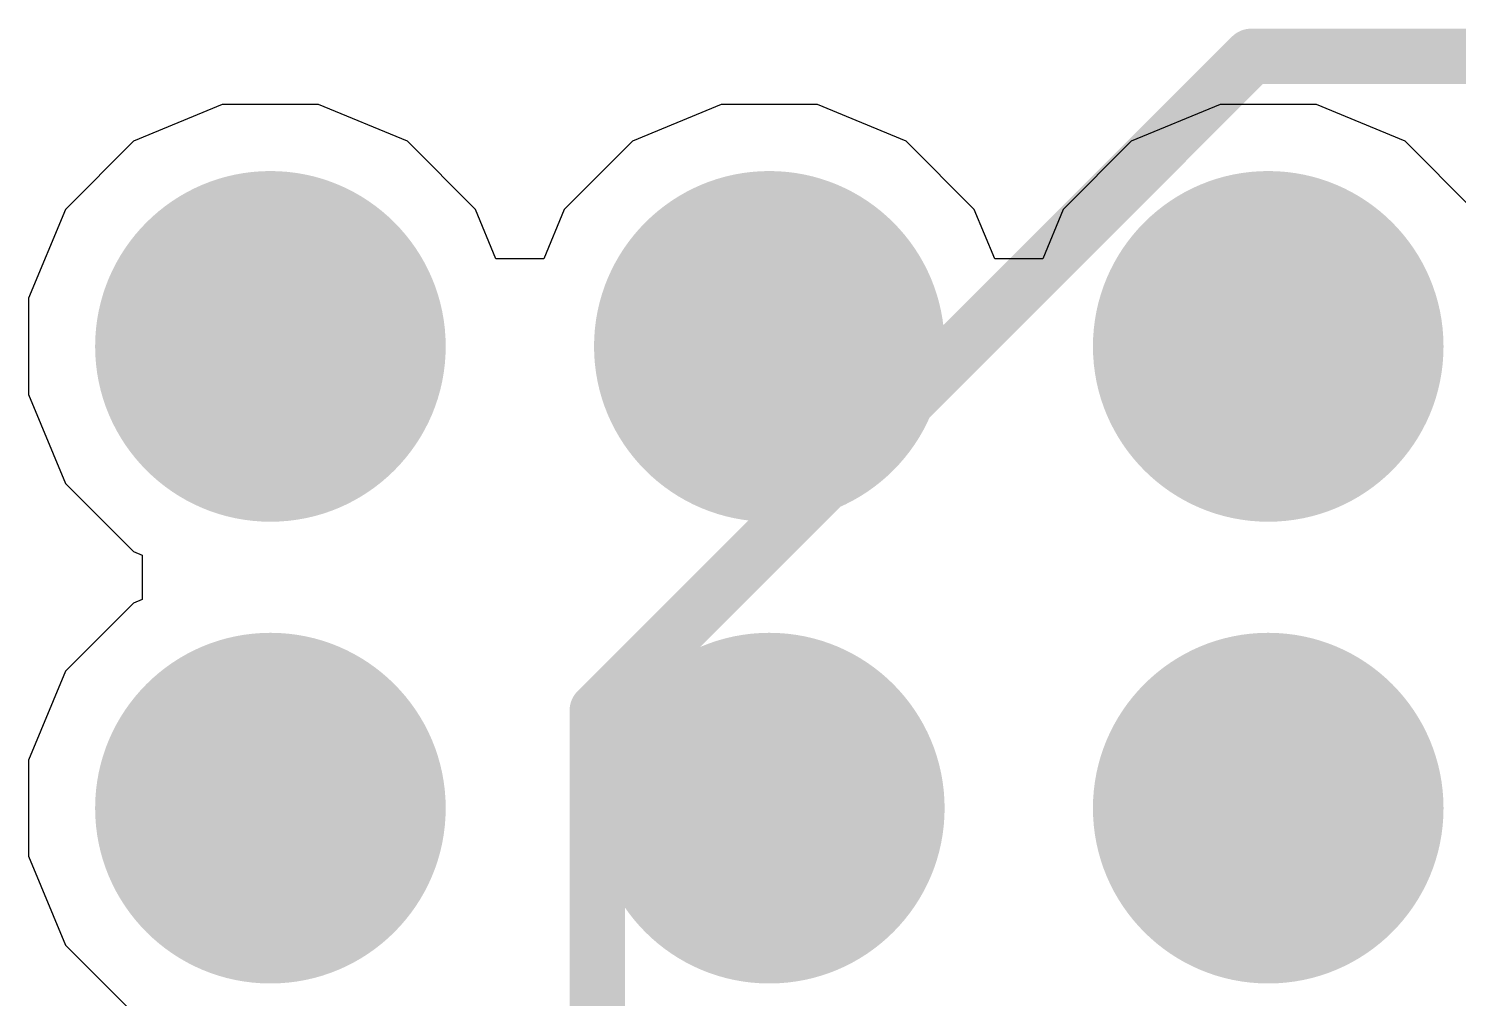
# Model space of a CAD drawing. Header units: inches. Extents: x -4 to 5258, y -4 to 5281.
# Drawn here: x 132.997 to 136.272, y 70.203 to 72.424 of the extents above; entities that cross this region are included whole.
import ezdxf

# ---------------------------------------------------------------- set-up
doc = ezdxf.new("R2010")
doc.units = ezdxf.units.IN
for name, color, linetype in [('Bottom Layer', 5, 'Continuous'), ('Bottom Solder', 6, 'Continuous'), ('Drill Drawing', 1, 'Continuous'), ('Layer 1', 16, 'Continuous'), ('Layer 2', 76, 'Continuous'), ('Top Layer', 1, 'Continuous'), ('Top Overlay', 2, 'Continuous'), ('Top Solder', 216, 'Continuous'), ('Via Holes', 16, 'Continuous')]:
    doc.layers.add(name, color=color, linetype=linetype)

# ---------------------------------------------------------------- blocks, each defined once
blk = doc.blocks.new('UCD_220_F_10__D___309')
at = {"layer": 'Top Overlay'}
for points in [[(-5.1308, 3.7084, 0.127, 0.127, 0), (-3.6322, 5.207, 0.127, 0.127, 0)], [(-3.6322, 5.207, 0.127, 0.127, 0), (5.1308, 5.207, 0.127, 0.127, 0)], [(-5.1308, 1.524, 0.127, 0.127, 0), (-5.1308, 3.7084, 0.127, 0.127, 0)]]:
    blk.add_lwpolyline(points, format="xyseb", dxfattribs=at)
for points in [[(-3.6639, 5.207, 0.0635, 0.0635, 1), (-3.6004, 5.207, 0.0635, 0.0635, 1)], [(-3.6639, 5.207, 0.0635, 0.0635, 1), (-3.6004, 5.207, 0.0635, 0.0635, 1)], [(-5.1626, 3.7084, 0.0635, 0.0635, 1), (-5.0991, 3.7084, 0.0635, 0.0635, 1)], [(-5.1626, 3.7084, 0.0635, 0.0635, 1), (-5.0991, 3.7084, 0.0635, 0.0635, 1)]]:
    blk.add_lwpolyline(points, format="xyseb", close=True, dxfattribs=at)

msp = doc.modelspace()

# ---------------------------------------------------------------- hatches: boundary and pattern name
at = {"layer": 'Bottom Layer'}
h = msp.add_hatch(color=5, dxfattribs=at)
edge = h.paths.add_edge_path()
edge.add_arc((133.5507, 71.6961), 0.3, 0, 360)
h = msp.add_hatch(color=5, dxfattribs=at)
edge = h.paths.add_edge_path()
edge.add_arc((134.6937, 71.6961), 0.3, 0, 360)
h = msp.add_hatch(color=5, dxfattribs=at)
edge = h.paths.add_edge_path()
edge.add_arc((135.8367, 71.6961), 0.3, 0, 360)
h = msp.add_hatch(color=5, dxfattribs=at)
edge = h.paths.add_edge_path()
edge.add_arc((133.5507, 70.6385), 0.3, 0, 360)
h = msp.add_hatch(color=5, dxfattribs=at)
edge = h.paths.add_edge_path()
edge.add_arc((134.6937, 70.6385), 0.3, 0, 360)
h = msp.add_hatch(color=5, dxfattribs=at)
edge = h.paths.add_edge_path()
edge.add_arc((135.8367, 70.6385), 0.3, 0, 360)
at = {"layer": 'Bottom Solder'}
h = msp.add_hatch(color=6, dxfattribs=at)
edge = h.paths.add_edge_path()
edge.add_arc((133.5507, 71.6961), 0.4016, 0, 360)
h = msp.add_hatch(color=6, dxfattribs=at)
edge = h.paths.add_edge_path()
edge.add_arc((134.6937, 71.6961), 0.4016, 0, 360)
h = msp.add_hatch(color=6, dxfattribs=at)
edge = h.paths.add_edge_path()
edge.add_arc((135.8367, 71.6961), 0.4016, 0, 360)
h = msp.add_hatch(color=6, dxfattribs=at)
edge = h.paths.add_edge_path()
edge.add_arc((133.5507, 70.6385), 0.4016, 0, 360)
h = msp.add_hatch(color=6, dxfattribs=at)
edge = h.paths.add_edge_path()
edge.add_arc((134.6937, 70.6385), 0.4016, 0, 360)
h = msp.add_hatch(color=6, dxfattribs=at)
edge = h.paths.add_edge_path()
edge.add_arc((135.8367, 70.6385), 0.4016, 0, 360)
at = {"layer": 'Layer 1'}
h = msp.add_hatch(color=16, dxfattribs=at)
edge = h.paths.add_edge_path()
edge.add_arc((133.5507, 71.6961), 0.3, 0, 360)
h = msp.add_hatch(color=16, dxfattribs=at)
edge = h.paths.add_edge_path()
edge.add_arc((134.6937, 71.6961), 0.3, 0, 360)
h = msp.add_hatch(color=16, dxfattribs=at)
edge = h.paths.add_edge_path()
edge.add_arc((135.8367, 71.6961), 0.3, 0, 360)
h = msp.add_hatch(color=16, dxfattribs=at)
edge = h.paths.add_edge_path()
edge.add_arc((133.5507, 70.6385), 0.3, 0, 360)
h = msp.add_hatch(color=16, dxfattribs=at)
edge = h.paths.add_edge_path()
edge.add_arc((134.6937, 70.6385), 0.3, 0, 360)
h = msp.add_hatch(color=16, dxfattribs=at)
edge = h.paths.add_edge_path()
edge.add_arc((135.8367, 70.6385), 0.3, 0, 360)
at = {"layer": 'Layer 2'}
h = msp.add_hatch(color=76, dxfattribs=at)
edge = h.paths.add_edge_path()
edge.add_arc((133.5507, 71.6961), 0.3, 0, 360)
h = msp.add_hatch(color=76, dxfattribs=at)
edge = h.paths.add_edge_path()
edge.add_arc((134.6937, 71.6961), 0.3, 0, 360)
h = msp.add_hatch(color=76, dxfattribs=at)
edge = h.paths.add_edge_path()
edge.add_arc((135.8367, 71.6961), 0.3, 0, 360)
h = msp.add_hatch(color=76, dxfattribs=at)
edge = h.paths.add_edge_path()
edge.add_arc((133.5507, 70.6385), 0.3, 0, 360)
h = msp.add_hatch(color=76, dxfattribs=at)
edge = h.paths.add_edge_path()
edge.add_arc((134.6937, 70.6385), 0.3, 0, 360)
h = msp.add_hatch(color=76, dxfattribs=at)
edge = h.paths.add_edge_path()
edge.add_arc((135.8367, 70.6385), 0.3, 0, 360)
at = {"layer": 'Top Layer'}
h = msp.add_hatch(color=1, dxfattribs=at)
edge = h.paths.add_edge_path()
edge.add_arc((133.5507, 71.6961), 0.3, 0, 360)
h = msp.add_hatch(color=1, dxfattribs=at)
edge = h.paths.add_edge_path()
edge.add_arc((134.6937, 71.6961), 0.3, 0, 360)
h = msp.add_hatch(color=1, dxfattribs=at)
edge = h.paths.add_edge_path()
edge.add_arc((135.8367, 71.6961), 0.3, 0, 360)
h = msp.add_hatch(color=1, dxfattribs=at)
edge = h.paths.add_edge_path()
edge.add_arc((133.5507, 70.6385), 0.3, 0, 360)
h = msp.add_hatch(color=1, dxfattribs=at)
edge = h.paths.add_edge_path()
edge.add_arc((134.6937, 70.6385), 0.3, 0, 360)
h = msp.add_hatch(color=1, dxfattribs=at)
edge = h.paths.add_edge_path()
edge.add_arc((135.8367, 70.6385), 0.3, 0, 360)
at = {"layer": 'Top Solder'}
h = msp.add_hatch(color=216, dxfattribs=at)
edge = h.paths.add_edge_path()
edge.add_arc((133.5507, 71.6961), 0.4016, 0, 360)
h = msp.add_hatch(color=216, dxfattribs=at)
edge = h.paths.add_edge_path()
edge.add_arc((134.6937, 71.6961), 0.4016, 0, 360)
h = msp.add_hatch(color=216, dxfattribs=at)
edge = h.paths.add_edge_path()
edge.add_arc((135.8367, 71.6961), 0.4016, 0, 360)
h = msp.add_hatch(color=216, dxfattribs=at)
edge = h.paths.add_edge_path()
edge.add_arc((133.5507, 70.6385), 0.4016, 0, 360)
h = msp.add_hatch(color=216, dxfattribs=at)
edge = h.paths.add_edge_path()
edge.add_arc((134.6937, 70.6385), 0.4016, 0, 360)
h = msp.add_hatch(color=216, dxfattribs=at)
edge = h.paths.add_edge_path()
edge.add_arc((135.8367, 70.6385), 0.4016, 0, 360)
at = {"layer": 'Via Holes'}
h = msp.add_hatch(color=7, dxfattribs=at)
edge = h.paths.add_edge_path()
edge.add_arc((133.5507, 71.6961), 0.15, 0, 360)
h = msp.add_hatch(color=7, dxfattribs=at)
edge = h.paths.add_edge_path()
edge.add_arc((134.6937, 71.6961), 0.15, 0, 360)
h = msp.add_hatch(color=7, dxfattribs=at)
edge = h.paths.add_edge_path()
edge.add_arc((135.8367, 71.6961), 0.15, 0, 360)
h = msp.add_hatch(color=7, dxfattribs=at)
edge = h.paths.add_edge_path()
edge.add_arc((133.5507, 70.6385), 0.15, 0, 360)
h = msp.add_hatch(color=7, dxfattribs=at)
edge = h.paths.add_edge_path()
edge.add_arc((134.6937, 70.6385), 0.15, 0, 360)
h = msp.add_hatch(color=7, dxfattribs=at)
edge = h.paths.add_edge_path()
edge.add_arc((135.8367, 70.6385), 0.15, 0, 360)

# ---------------------------------------------------------------- linework, layer by layer
at = {"layer": 'Drill Drawing'}
for points in [[(133.4237, 71.8231, 0.0508, 0.0508, 0), (133.4237, 71.9501, 0.0508, 0.0508, 0)], [(133.4237, 71.9501, 0.0508, 0.0508, 0), (133.6777, 71.9501, 0.0508, 0.0508, 0)], [(133.6777, 71.8231, 0.0508, 0.0508, 0), (133.6777, 71.9501, 0.0508, 0.0508, 0)], [(134.5667, 71.8231, 0.0508, 0.0508, 0), (134.5667, 71.9501, 0.0508, 0.0508, 0)], [(134.5667, 71.9501, 0.0508, 0.0508, 0), (134.8207, 71.9501, 0.0508, 0.0508, 0)], [(134.8207, 71.8231, 0.0508, 0.0508, 0), (134.8207, 71.9501, 0.0508, 0.0508, 0)], [(135.7097, 71.8231, 0.0508, 0.0508, 0), (135.7097, 71.9501, 0.0508, 0.0508, 0)], [(135.7097, 71.9501, 0.0508, 0.0508, 0), (135.9637, 71.9501, 0.0508, 0.0508, 0)], [(135.9637, 71.8231, 0.0508, 0.0508, 0), (135.9637, 71.9501, 0.0508, 0.0508, 0)], [(133.4745, 71.7723, 0.0508, 0.0508, 0), (133.4745, 71.8485, 0.0508, 0.0508, 0)], [(133.4745, 71.8485, 0.0508, 0.0508, 0), (133.6269, 71.8485, 0.0508, 0.0508, 0)], [(133.6269, 71.7723, 0.0508, 0.0508, 0), (133.6269, 71.8485, 0.0508, 0.0508, 0)], [(134.6175, 71.7723, 0.0508, 0.0508, 0), (134.6175, 71.8485, 0.0508, 0.0508, 0)], [(134.6175, 71.8485, 0.0508, 0.0508, 0), (134.7699, 71.8485, 0.0508, 0.0508, 0)], [(134.7699, 71.7723, 0.0508, 0.0508, 0), (134.7699, 71.8485, 0.0508, 0.0508, 0)], [(135.7605, 71.7723, 0.0508, 0.0508, 0), (135.7605, 71.8485, 0.0508, 0.0508, 0)], [(135.7605, 71.8485, 0.0508, 0.0508, 0), (135.9129, 71.8485, 0.0508, 0.0508, 0)], [(135.9129, 71.7723, 0.0508, 0.0508, 0), (135.9129, 71.8485, 0.0508, 0.0508, 0)], [(133.2967, 71.5691, 0.0508, 0.0508, 0), (133.2967, 71.8231, 0.0508, 0.0508, 0)], [(133.2967, 71.8231, 0.0508, 0.0508, 0), (133.4237, 71.8231, 0.0508, 0.0508, 0)], [(133.6777, 71.8231, 0.0508, 0.0508, 0), (133.8047, 71.8231, 0.0508, 0.0508, 0)], [(133.8047, 71.5691, 0.0508, 0.0508, 0), (133.8047, 71.8231, 0.0508, 0.0508, 0)], [(134.4397, 71.5691, 0.0508, 0.0508, 0), (134.4397, 71.8231, 0.0508, 0.0508, 0)], [(134.4397, 71.8231, 0.0508, 0.0508, 0), (134.5667, 71.8231, 0.0508, 0.0508, 0)], [(134.8207, 71.8231, 0.0508, 0.0508, 0), (134.9477, 71.8231, 0.0508, 0.0508, 0)], [(134.9477, 71.5691, 0.0508, 0.0508, 0), (134.9477, 71.8231, 0.0508, 0.0508, 0)], [(135.5827, 71.5691, 0.0508, 0.0508, 0), (135.5827, 71.8231, 0.0508, 0.0508, 0)], [(135.5827, 71.8231, 0.0508, 0.0508, 0), (135.7097, 71.8231, 0.0508, 0.0508, 0)], [(135.9637, 71.8231, 0.0508, 0.0508, 0), (136.0907, 71.8231, 0.0508, 0.0508, 0)], [(136.0907, 71.5691, 0.0508, 0.0508, 0), (136.0907, 71.8231, 0.0508, 0.0508, 0)], [(133.3983, 71.6199, 0.0508, 0.0508, 0), (133.3983, 71.7723, 0.0508, 0.0508, 0)], [(133.3983, 71.7723, 0.0508, 0.0508, 0), (133.4745, 71.7723, 0.0508, 0.0508, 0)], [(133.6269, 71.7723, 0.0508, 0.0508, 0), (133.7031, 71.7723, 0.0508, 0.0508, 0)], [(133.7031, 71.6199, 0.0508, 0.0508, 0), (133.7031, 71.7723, 0.0508, 0.0508, 0)], [(134.5413, 71.6199, 0.0508, 0.0508, 0), (134.5413, 71.7723, 0.0508, 0.0508, 0)], [(134.5413, 71.7723, 0.0508, 0.0508, 0), (134.6175, 71.7723, 0.0508, 0.0508, 0)], [(134.7699, 71.7723, 0.0508, 0.0508, 0), (134.8461, 71.7723, 0.0508, 0.0508, 0)], [(134.8461, 71.6199, 0.0508, 0.0508, 0), (134.8461, 71.7723, 0.0508, 0.0508, 0)], [(135.6843, 71.6199, 0.0508, 0.0508, 0), (135.6843, 71.7723, 0.0508, 0.0508, 0)], [(135.6843, 71.7723, 0.0508, 0.0508, 0), (135.7605, 71.7723, 0.0508, 0.0508, 0)], [(135.9129, 71.7723, 0.0508, 0.0508, 0), (135.9891, 71.7723, 0.0508, 0.0508, 0)], [(135.9891, 71.6199, 0.0508, 0.0508, 0), (135.9891, 71.7723, 0.0508, 0.0508, 0)], [(133.3983, 71.6199, 0.0508, 0.0508, 0), (133.4745, 71.6199, 0.0508, 0.0508, 0)], [(133.4745, 71.5437, 0.0508, 0.0508, 0), (133.4745, 71.6199, 0.0508, 0.0508, 0)], [(133.6269, 71.6199, 0.0508, 0.0508, 0), (133.7031, 71.6199, 0.0508, 0.0508, 0)], [(133.6269, 71.5437, 0.0508, 0.0508, 0), (133.6269, 71.6199, 0.0508, 0.0508, 0)], [(134.5413, 71.6199, 0.0508, 0.0508, 0), (134.6175, 71.6199, 0.0508, 0.0508, 0)], [(134.6175, 71.5437, 0.0508, 0.0508, 0), (134.6175, 71.6199, 0.0508, 0.0508, 0)], [(134.7699, 71.6199, 0.0508, 0.0508, 0), (134.8461, 71.6199, 0.0508, 0.0508, 0)], [(134.7699, 71.5437, 0.0508, 0.0508, 0), (134.7699, 71.6199, 0.0508, 0.0508, 0)], [(135.6843, 71.6199, 0.0508, 0.0508, 0), (135.7605, 71.6199, 0.0508, 0.0508, 0)], [(135.7605, 71.5437, 0.0508, 0.0508, 0), (135.7605, 71.6199, 0.0508, 0.0508, 0)], [(135.9129, 71.6199, 0.0508, 0.0508, 0), (135.9891, 71.6199, 0.0508, 0.0508, 0)], [(135.9129, 71.5437, 0.0508, 0.0508, 0), (135.9129, 71.6199, 0.0508, 0.0508, 0)], [(133.2967, 71.5691, 0.0508, 0.0508, 0), (133.4237, 71.5691, 0.0508, 0.0508, 0)], [(133.4237, 71.4421, 0.0508, 0.0508, 0), (133.4237, 71.5691, 0.0508, 0.0508, 0)], [(133.6777, 71.5691, 0.0508, 0.0508, 0), (133.8047, 71.5691, 0.0508, 0.0508, 0)], [(133.6777, 71.4421, 0.0508, 0.0508, 0), (133.6777, 71.5691, 0.0508, 0.0508, 0)], [(134.4397, 71.5691, 0.0508, 0.0508, 0), (134.5667, 71.5691, 0.0508, 0.0508, 0)], [(134.5667, 71.4421, 0.0508, 0.0508, 0), (134.5667, 71.5691, 0.0508, 0.0508, 0)], [(134.8207, 71.5691, 0.0508, 0.0508, 0), (134.9477, 71.5691, 0.0508, 0.0508, 0)], [(134.8207, 71.4421, 0.0508, 0.0508, 0), (134.8207, 71.5691, 0.0508, 0.0508, 0)], [(135.5827, 71.5691, 0.0508, 0.0508, 0), (135.7097, 71.5691, 0.0508, 0.0508, 0)], [(135.7097, 71.4421, 0.0508, 0.0508, 0), (135.7097, 71.5691, 0.0508, 0.0508, 0)], [(135.9637, 71.5691, 0.0508, 0.0508, 0), (136.0907, 71.5691, 0.0508, 0.0508, 0)], [(135.9637, 71.4421, 0.0508, 0.0508, 0), (135.9637, 71.5691, 0.0508, 0.0508, 0)], [(133.4745, 71.5437, 0.0508, 0.0508, 0), (133.6269, 71.5437, 0.0508, 0.0508, 0)], [(134.6175, 71.5437, 0.0508, 0.0508, 0), (134.7699, 71.5437, 0.0508, 0.0508, 0)], [(135.7605, 71.5437, 0.0508, 0.0508, 0), (135.9129, 71.5437, 0.0508, 0.0508, 0)], [(133.4237, 71.4421, 0.0508, 0.0508, 0), (133.6777, 71.4421, 0.0508, 0.0508, 0)], [(134.5667, 71.4421, 0.0508, 0.0508, 0), (134.8207, 71.4421, 0.0508, 0.0508, 0)], [(135.7097, 71.4421, 0.0508, 0.0508, 0), (135.9637, 71.4421, 0.0508, 0.0508, 0)], [(133.4237, 70.7655, 0.0508, 0.0508, 0), (133.4237, 70.8925, 0.0508, 0.0508, 0)], [(133.4237, 70.8925, 0.0508, 0.0508, 0), (133.6777, 70.8925, 0.0508, 0.0508, 0)], [(133.6777, 70.7655, 0.0508, 0.0508, 0), (133.6777, 70.8925, 0.0508, 0.0508, 0)], [(134.5667, 70.7655, 0.0508, 0.0508, 0), (134.5667, 70.8925, 0.0508, 0.0508, 0)], [(134.5667, 70.8925, 0.0508, 0.0508, 0), (134.8207, 70.8925, 0.0508, 0.0508, 0)], [(134.8207, 70.7655, 0.0508, 0.0508, 0), (134.8207, 70.8925, 0.0508, 0.0508, 0)], [(135.7097, 70.7655, 0.0508, 0.0508, 0), (135.7097, 70.8925, 0.0508, 0.0508, 0)], [(135.7097, 70.8925, 0.0508, 0.0508, 0), (135.9637, 70.8925, 0.0508, 0.0508, 0)], [(135.9637, 70.7655, 0.0508, 0.0508, 0), (135.9637, 70.8925, 0.0508, 0.0508, 0)], [(133.2967, 70.5115, 0.0508, 0.0508, 0), (133.2967, 70.7655, 0.0508, 0.0508, 0)], [(133.2967, 70.7655, 0.0508, 0.0508, 0), (133.4237, 70.7655, 0.0508, 0.0508, 0)], [(133.4745, 70.7147, 0.0508, 0.0508, 0), (133.4745, 70.7909, 0.0508, 0.0508, 0)], [(133.4745, 70.7909, 0.0508, 0.0508, 0), (133.6269, 70.7909, 0.0508, 0.0508, 0)], [(133.6269, 70.7147, 0.0508, 0.0508, 0), (133.6269, 70.7909, 0.0508, 0.0508, 0)], [(133.6777, 70.7655, 0.0508, 0.0508, 0), (133.8047, 70.7655, 0.0508, 0.0508, 0)], [(133.8047, 70.5115, 0.0508, 0.0508, 0), (133.8047, 70.7655, 0.0508, 0.0508, 0)], [(134.4397, 70.5115, 0.0508, 0.0508, 0), (134.4397, 70.7655, 0.0508, 0.0508, 0)], [(134.4397, 70.7655, 0.0508, 0.0508, 0), (134.5667, 70.7655, 0.0508, 0.0508, 0)], [(134.6175, 70.7147, 0.0508, 0.0508, 0), (134.6175, 70.7909, 0.0508, 0.0508, 0)], [(134.6175, 70.7909, 0.0508, 0.0508, 0), (134.7699, 70.7909, 0.0508, 0.0508, 0)], [(134.7699, 70.7147, 0.0508, 0.0508, 0), (134.7699, 70.7909, 0.0508, 0.0508, 0)], [(134.8207, 70.7655, 0.0508, 0.0508, 0), (134.9477, 70.7655, 0.0508, 0.0508, 0)], [(134.9477, 70.5115, 0.0508, 0.0508, 0), (134.9477, 70.7655, 0.0508, 0.0508, 0)], [(135.5827, 70.5115, 0.0508, 0.0508, 0), (135.5827, 70.7655, 0.0508, 0.0508, 0)], [(135.5827, 70.7655, 0.0508, 0.0508, 0), (135.7097, 70.7655, 0.0508, 0.0508, 0)], [(135.7605, 70.7147, 0.0508, 0.0508, 0), (135.7605, 70.7909, 0.0508, 0.0508, 0)], [(135.7605, 70.7909, 0.0508, 0.0508, 0), (135.9129, 70.7909, 0.0508, 0.0508, 0)], [(135.9129, 70.7147, 0.0508, 0.0508, 0), (135.9129, 70.7909, 0.0508, 0.0508, 0)], [(135.9637, 70.7655, 0.0508, 0.0508, 0), (136.0907, 70.7655, 0.0508, 0.0508, 0)], [(136.0907, 70.5115, 0.0508, 0.0508, 0), (136.0907, 70.7655, 0.0508, 0.0508, 0)], [(133.3983, 70.5623, 0.0508, 0.0508, 0), (133.3983, 70.7147, 0.0508, 0.0508, 0)], [(133.3983, 70.7147, 0.0508, 0.0508, 0), (133.4745, 70.7147, 0.0508, 0.0508, 0)], [(133.6269, 70.7147, 0.0508, 0.0508, 0), (133.7031, 70.7147, 0.0508, 0.0508, 0)], [(133.7031, 70.5623, 0.0508, 0.0508, 0), (133.7031, 70.7147, 0.0508, 0.0508, 0)], [(134.5413, 70.5623, 0.0508, 0.0508, 0), (134.5413, 70.7147, 0.0508, 0.0508, 0)], [(134.5413, 70.7147, 0.0508, 0.0508, 0), (134.6175, 70.7147, 0.0508, 0.0508, 0)], [(134.7699, 70.7147, 0.0508, 0.0508, 0), (134.8461, 70.7147, 0.0508, 0.0508, 0)], [(134.8461, 70.5623, 0.0508, 0.0508, 0), (134.8461, 70.7147, 0.0508, 0.0508, 0)], [(135.6843, 70.5623, 0.0508, 0.0508, 0), (135.6843, 70.7147, 0.0508, 0.0508, 0)], [(135.6843, 70.7147, 0.0508, 0.0508, 0), (135.7605, 70.7147, 0.0508, 0.0508, 0)], [(135.9129, 70.7147, 0.0508, 0.0508, 0), (135.9891, 70.7147, 0.0508, 0.0508, 0)], [(135.9891, 70.5623, 0.0508, 0.0508, 0), (135.9891, 70.7147, 0.0508, 0.0508, 0)], [(133.3983, 70.5623, 0.0508, 0.0508, 0), (133.4745, 70.5623, 0.0508, 0.0508, 0)], [(133.4745, 70.4861, 0.0508, 0.0508, 0), (133.4745, 70.5623, 0.0508, 0.0508, 0)], [(133.6269, 70.5623, 0.0508, 0.0508, 0), (133.7031, 70.5623, 0.0508, 0.0508, 0)], [(133.6269, 70.4861, 0.0508, 0.0508, 0), (133.6269, 70.5623, 0.0508, 0.0508, 0)], [(134.5413, 70.5623, 0.0508, 0.0508, 0), (134.6175, 70.5623, 0.0508, 0.0508, 0)], [(134.6175, 70.4861, 0.0508, 0.0508, 0), (134.6175, 70.5623, 0.0508, 0.0508, 0)], [(134.7699, 70.5623, 0.0508, 0.0508, 0), (134.8461, 70.5623, 0.0508, 0.0508, 0)], [(134.7699, 70.4861, 0.0508, 0.0508, 0), (134.7699, 70.5623, 0.0508, 0.0508, 0)], [(135.6843, 70.5623, 0.0508, 0.0508, 0), (135.7605, 70.5623, 0.0508, 0.0508, 0)], [(135.7605, 70.4861, 0.0508, 0.0508, 0), (135.7605, 70.5623, 0.0508, 0.0508, 0)], [(135.9129, 70.5623, 0.0508, 0.0508, 0), (135.9891, 70.5623, 0.0508, 0.0508, 0)], [(135.9129, 70.4861, 0.0508, 0.0508, 0), (135.9129, 70.5623, 0.0508, 0.0508, 0)], [(133.2967, 70.5115, 0.0508, 0.0508, 0), (133.4237, 70.5115, 0.0508, 0.0508, 0)], [(133.4237, 70.3845, 0.0508, 0.0508, 0), (133.4237, 70.5115, 0.0508, 0.0508, 0)], [(133.6777, 70.5115, 0.0508, 0.0508, 0), (133.8047, 70.5115, 0.0508, 0.0508, 0)], [(133.6777, 70.3845, 0.0508, 0.0508, 0), (133.6777, 70.5115, 0.0508, 0.0508, 0)], [(134.4397, 70.5115, 0.0508, 0.0508, 0), (134.5667, 70.5115, 0.0508, 0.0508, 0)], [(134.5667, 70.3845, 0.0508, 0.0508, 0), (134.5667, 70.5115, 0.0508, 0.0508, 0)], [(134.8207, 70.5115, 0.0508, 0.0508, 0), (134.9477, 70.5115, 0.0508, 0.0508, 0)], [(134.8207, 70.3845, 0.0508, 0.0508, 0), (134.8207, 70.5115, 0.0508, 0.0508, 0)], [(135.5827, 70.5115, 0.0508, 0.0508, 0), (135.7097, 70.5115, 0.0508, 0.0508, 0)], [(135.7097, 70.3845, 0.0508, 0.0508, 0), (135.7097, 70.5115, 0.0508, 0.0508, 0)], [(135.9637, 70.5115, 0.0508, 0.0508, 0), (136.0907, 70.5115, 0.0508, 0.0508, 0)], [(135.9637, 70.3845, 0.0508, 0.0508, 0), (135.9637, 70.5115, 0.0508, 0.0508, 0)], [(133.4745, 70.4861, 0.0508, 0.0508, 0), (133.6269, 70.4861, 0.0508, 0.0508, 0)], [(134.6175, 70.4861, 0.0508, 0.0508, 0), (134.7699, 70.4861, 0.0508, 0.0508, 0)], [(135.7605, 70.4861, 0.0508, 0.0508, 0), (135.9129, 70.4861, 0.0508, 0.0508, 0)], [(133.4237, 70.3845, 0.0508, 0.0508, 0), (133.6777, 70.3845, 0.0508, 0.0508, 0)], [(134.5667, 70.3845, 0.0508, 0.0508, 0), (134.8207, 70.3845, 0.0508, 0.0508, 0)], [(135.7097, 70.3845, 0.0508, 0.0508, 0), (135.9637, 70.3845, 0.0508, 0.0508, 0)]]:
    msp.add_lwpolyline(points, format="xyseb", dxfattribs=at)
for points in [[(133.411, 71.9501, 0.0254, 0.0254, 1), (133.4364, 71.9501, 0.0254, 0.0254, 1)], [(133.411, 71.9501, 0.0254, 0.0254, 1), (133.4364, 71.9501, 0.0254, 0.0254, 1)], [(133.665, 71.9501, 0.0254, 0.0254, 1), (133.6904, 71.9501, 0.0254, 0.0254, 1)], [(133.665, 71.9501, 0.0254, 0.0254, 1), (133.6904, 71.9501, 0.0254, 0.0254, 1)], [(134.554, 71.9501, 0.0254, 0.0254, 1), (134.5794, 71.9501, 0.0254, 0.0254, 1)], [(134.554, 71.9501, 0.0254, 0.0254, 1), (134.5794, 71.9501, 0.0254, 0.0254, 1)], [(134.808, 71.9501, 0.0254, 0.0254, 1), (134.8334, 71.9501, 0.0254, 0.0254, 1)], [(134.808, 71.9501, 0.0254, 0.0254, 1), (134.8334, 71.9501, 0.0254, 0.0254, 1)], [(135.697, 71.9501, 0.0254, 0.0254, 1), (135.7224, 71.9501, 0.0254, 0.0254, 1)], [(135.697, 71.9501, 0.0254, 0.0254, 1), (135.7224, 71.9501, 0.0254, 0.0254, 1)], [(135.951, 71.9501, 0.0254, 0.0254, 1), (135.9764, 71.9501, 0.0254, 0.0254, 1)], [(135.951, 71.9501, 0.0254, 0.0254, 1), (135.9764, 71.9501, 0.0254, 0.0254, 1)], [(133.4618, 71.8485, 0.0254, 0.0254, 1), (133.4872, 71.8485, 0.0254, 0.0254, 1)], [(133.4618, 71.8485, 0.0254, 0.0254, 1), (133.4872, 71.8485, 0.0254, 0.0254, 1)], [(133.6142, 71.8485, 0.0254, 0.0254, 1), (133.6396, 71.8485, 0.0254, 0.0254, 1)], [(133.6142, 71.8485, 0.0254, 0.0254, 1), (133.6396, 71.8485, 0.0254, 0.0254, 1)], [(134.6048, 71.8485, 0.0254, 0.0254, 1), (134.6302, 71.8485, 0.0254, 0.0254, 1)], [(134.6048, 71.8485, 0.0254, 0.0254, 1), (134.6302, 71.8485, 0.0254, 0.0254, 1)], [(134.7572, 71.8485, 0.0254, 0.0254, 1), (134.7826, 71.8485, 0.0254, 0.0254, 1)], [(134.7572, 71.8485, 0.0254, 0.0254, 1), (134.7826, 71.8485, 0.0254, 0.0254, 1)], [(135.7478, 71.8485, 0.0254, 0.0254, 1), (135.7732, 71.8485, 0.0254, 0.0254, 1)], [(135.7478, 71.8485, 0.0254, 0.0254, 1), (135.7732, 71.8485, 0.0254, 0.0254, 1)], [(135.9002, 71.8485, 0.0254, 0.0254, 1), (135.9256, 71.8485, 0.0254, 0.0254, 1)], [(135.9002, 71.8485, 0.0254, 0.0254, 1), (135.9256, 71.8485, 0.0254, 0.0254, 1)], [(133.284, 71.8231, 0.0254, 0.0254, 1), (133.3094, 71.8231, 0.0254, 0.0254, 1)], [(133.284, 71.8231, 0.0254, 0.0254, 1), (133.3094, 71.8231, 0.0254, 0.0254, 1)], [(133.411, 71.8231, 0.0254, 0.0254, 1), (133.4364, 71.8231, 0.0254, 0.0254, 1)], [(133.411, 71.8231, 0.0254, 0.0254, 1), (133.4364, 71.8231, 0.0254, 0.0254, 1)], [(133.665, 71.8231, 0.0254, 0.0254, 1), (133.6904, 71.8231, 0.0254, 0.0254, 1)], [(133.665, 71.8231, 0.0254, 0.0254, 1), (133.6904, 71.8231, 0.0254, 0.0254, 1)], [(133.792, 71.8231, 0.0254, 0.0254, 1), (133.8174, 71.8231, 0.0254, 0.0254, 1)], [(133.792, 71.8231, 0.0254, 0.0254, 1), (133.8174, 71.8231, 0.0254, 0.0254, 1)], [(134.427, 71.8231, 0.0254, 0.0254, 1), (134.4524, 71.8231, 0.0254, 0.0254, 1)], [(134.427, 71.8231, 0.0254, 0.0254, 1), (134.4524, 71.8231, 0.0254, 0.0254, 1)], [(134.554, 71.8231, 0.0254, 0.0254, 1), (134.5794, 71.8231, 0.0254, 0.0254, 1)], [(134.554, 71.8231, 0.0254, 0.0254, 1), (134.5794, 71.8231, 0.0254, 0.0254, 1)], [(134.808, 71.8231, 0.0254, 0.0254, 1), (134.8334, 71.8231, 0.0254, 0.0254, 1)], [(134.808, 71.8231, 0.0254, 0.0254, 1), (134.8334, 71.8231, 0.0254, 0.0254, 1)], [(134.935, 71.8231, 0.0254, 0.0254, 1), (134.9604, 71.8231, 0.0254, 0.0254, 1)], [(134.935, 71.8231, 0.0254, 0.0254, 1), (134.9604, 71.8231, 0.0254, 0.0254, 1)], [(135.57, 71.8231, 0.0254, 0.0254, 1), (135.5954, 71.8231, 0.0254, 0.0254, 1)], [(135.57, 71.8231, 0.0254, 0.0254, 1), (135.5954, 71.8231, 0.0254, 0.0254, 1)], [(135.697, 71.8231, 0.0254, 0.0254, 1), (135.7224, 71.8231, 0.0254, 0.0254, 1)], [(135.697, 71.8231, 0.0254, 0.0254, 1), (135.7224, 71.8231, 0.0254, 0.0254, 1)], [(135.951, 71.8231, 0.0254, 0.0254, 1), (135.9764, 71.8231, 0.0254, 0.0254, 1)], [(135.951, 71.8231, 0.0254, 0.0254, 1), (135.9764, 71.8231, 0.0254, 0.0254, 1)], [(136.078, 71.8231, 0.0254, 0.0254, 1), (136.1034, 71.8231, 0.0254, 0.0254, 1)], [(136.078, 71.8231, 0.0254, 0.0254, 1), (136.1034, 71.8231, 0.0254, 0.0254, 1)], [(133.3856, 71.7723, 0.0254, 0.0254, 1), (133.411, 71.7723, 0.0254, 0.0254, 1)], [(133.3856, 71.7723, 0.0254, 0.0254, 1), (133.411, 71.7723, 0.0254, 0.0254, 1)], [(133.4618, 71.7723, 0.0254, 0.0254, 1), (133.4872, 71.7723, 0.0254, 0.0254, 1)], [(133.4618, 71.7723, 0.0254, 0.0254, 1), (133.4872, 71.7723, 0.0254, 0.0254, 1)], [(133.6142, 71.7723, 0.0254, 0.0254, 1), (133.6396, 71.7723, 0.0254, 0.0254, 1)], [(133.6142, 71.7723, 0.0254, 0.0254, 1), (133.6396, 71.7723, 0.0254, 0.0254, 1)], [(133.6904, 71.7723, 0.0254, 0.0254, 1), (133.7158, 71.7723, 0.0254, 0.0254, 1)], [(133.6904, 71.7723, 0.0254, 0.0254, 1), (133.7158, 71.7723, 0.0254, 0.0254, 1)], [(134.5286, 71.7723, 0.0254, 0.0254, 1), (134.554, 71.7723, 0.0254, 0.0254, 1)], [(134.5286, 71.7723, 0.0254, 0.0254, 1), (134.554, 71.7723, 0.0254, 0.0254, 1)], [(134.6048, 71.7723, 0.0254, 0.0254, 1), (134.6302, 71.7723, 0.0254, 0.0254, 1)], [(134.6048, 71.7723, 0.0254, 0.0254, 1), (134.6302, 71.7723, 0.0254, 0.0254, 1)], [(134.7572, 71.7723, 0.0254, 0.0254, 1), (134.7826, 71.7723, 0.0254, 0.0254, 1)], [(134.7572, 71.7723, 0.0254, 0.0254, 1), (134.7826, 71.7723, 0.0254, 0.0254, 1)], [(134.8334, 71.7723, 0.0254, 0.0254, 1), (134.8588, 71.7723, 0.0254, 0.0254, 1)], [(134.8334, 71.7723, 0.0254, 0.0254, 1), (134.8588, 71.7723, 0.0254, 0.0254, 1)], [(135.6716, 71.7723, 0.0254, 0.0254, 1), (135.697, 71.7723, 0.0254, 0.0254, 1)], [(135.6716, 71.7723, 0.0254, 0.0254, 1), (135.697, 71.7723, 0.0254, 0.0254, 1)], [(135.7478, 71.7723, 0.0254, 0.0254, 1), (135.7732, 71.7723, 0.0254, 0.0254, 1)], [(135.7478, 71.7723, 0.0254, 0.0254, 1), (135.7732, 71.7723, 0.0254, 0.0254, 1)], [(135.9002, 71.7723, 0.0254, 0.0254, 1), (135.9256, 71.7723, 0.0254, 0.0254, 1)], [(135.9002, 71.7723, 0.0254, 0.0254, 1), (135.9256, 71.7723, 0.0254, 0.0254, 1)], [(135.9764, 71.7723, 0.0254, 0.0254, 1), (136.0018, 71.7723, 0.0254, 0.0254, 1)], [(135.9764, 71.7723, 0.0254, 0.0254, 1), (136.0018, 71.7723, 0.0254, 0.0254, 1)], [(133.3856, 71.6199, 0.0254, 0.0254, 1), (133.411, 71.6199, 0.0254, 0.0254, 1)], [(133.3856, 71.6199, 0.0254, 0.0254, 1), (133.411, 71.6199, 0.0254, 0.0254, 1)], [(133.4618, 71.6199, 0.0254, 0.0254, 1), (133.4872, 71.6199, 0.0254, 0.0254, 1)], [(133.4618, 71.6199, 0.0254, 0.0254, 1), (133.4872, 71.6199, 0.0254, 0.0254, 1)], [(133.6142, 71.6199, 0.0254, 0.0254, 1), (133.6396, 71.6199, 0.0254, 0.0254, 1)], [(133.6142, 71.6199, 0.0254, 0.0254, 1), (133.6396, 71.6199, 0.0254, 0.0254, 1)], [(133.6904, 71.6199, 0.0254, 0.0254, 1), (133.7158, 71.6199, 0.0254, 0.0254, 1)], [(133.6904, 71.6199, 0.0254, 0.0254, 1), (133.7158, 71.6199, 0.0254, 0.0254, 1)], [(134.5286, 71.6199, 0.0254, 0.0254, 1), (134.554, 71.6199, 0.0254, 0.0254, 1)], [(134.5286, 71.6199, 0.0254, 0.0254, 1), (134.554, 71.6199, 0.0254, 0.0254, 1)], [(134.6048, 71.6199, 0.0254, 0.0254, 1), (134.6302, 71.6199, 0.0254, 0.0254, 1)], [(134.6048, 71.6199, 0.0254, 0.0254, 1), (134.6302, 71.6199, 0.0254, 0.0254, 1)], [(134.7572, 71.6199, 0.0254, 0.0254, 1), (134.7826, 71.6199, 0.0254, 0.0254, 1)], [(134.7572, 71.6199, 0.0254, 0.0254, 1), (134.7826, 71.6199, 0.0254, 0.0254, 1)], [(134.8334, 71.6199, 0.0254, 0.0254, 1), (134.8588, 71.6199, 0.0254, 0.0254, 1)], [(134.8334, 71.6199, 0.0254, 0.0254, 1), (134.8588, 71.6199, 0.0254, 0.0254, 1)], [(135.6716, 71.6199, 0.0254, 0.0254, 1), (135.697, 71.6199, 0.0254, 0.0254, 1)], [(135.6716, 71.6199, 0.0254, 0.0254, 1), (135.697, 71.6199, 0.0254, 0.0254, 1)], [(135.7478, 71.6199, 0.0254, 0.0254, 1), (135.7732, 71.6199, 0.0254, 0.0254, 1)], [(135.7478, 71.6199, 0.0254, 0.0254, 1), (135.7732, 71.6199, 0.0254, 0.0254, 1)], [(135.9002, 71.6199, 0.0254, 0.0254, 1), (135.9256, 71.6199, 0.0254, 0.0254, 1)], [(135.9002, 71.6199, 0.0254, 0.0254, 1), (135.9256, 71.6199, 0.0254, 0.0254, 1)], [(135.9764, 71.6199, 0.0254, 0.0254, 1), (136.0018, 71.6199, 0.0254, 0.0254, 1)], [(135.9764, 71.6199, 0.0254, 0.0254, 1), (136.0018, 71.6199, 0.0254, 0.0254, 1)], [(133.284, 71.5691, 0.0254, 0.0254, 1), (133.3094, 71.5691, 0.0254, 0.0254, 1)], [(133.284, 71.5691, 0.0254, 0.0254, 1), (133.3094, 71.5691, 0.0254, 0.0254, 1)], [(133.411, 71.5691, 0.0254, 0.0254, 1), (133.4364, 71.5691, 0.0254, 0.0254, 1)], [(133.411, 71.5691, 0.0254, 0.0254, 1), (133.4364, 71.5691, 0.0254, 0.0254, 1)], [(133.665, 71.5691, 0.0254, 0.0254, 1), (133.6904, 71.5691, 0.0254, 0.0254, 1)], [(133.665, 71.5691, 0.0254, 0.0254, 1), (133.6904, 71.5691, 0.0254, 0.0254, 1)], [(133.792, 71.5691, 0.0254, 0.0254, 1), (133.8174, 71.5691, 0.0254, 0.0254, 1)], [(133.792, 71.5691, 0.0254, 0.0254, 1), (133.8174, 71.5691, 0.0254, 0.0254, 1)], [(134.427, 71.5691, 0.0254, 0.0254, 1), (134.4524, 71.5691, 0.0254, 0.0254, 1)], [(134.427, 71.5691, 0.0254, 0.0254, 1), (134.4524, 71.5691, 0.0254, 0.0254, 1)], [(134.554, 71.5691, 0.0254, 0.0254, 1), (134.5794, 71.5691, 0.0254, 0.0254, 1)], [(134.554, 71.5691, 0.0254, 0.0254, 1), (134.5794, 71.5691, 0.0254, 0.0254, 1)], [(134.808, 71.5691, 0.0254, 0.0254, 1), (134.8334, 71.5691, 0.0254, 0.0254, 1)], [(134.808, 71.5691, 0.0254, 0.0254, 1), (134.8334, 71.5691, 0.0254, 0.0254, 1)], [(134.935, 71.5691, 0.0254, 0.0254, 1), (134.9604, 71.5691, 0.0254, 0.0254, 1)], [(134.935, 71.5691, 0.0254, 0.0254, 1), (134.9604, 71.5691, 0.0254, 0.0254, 1)], [(135.57, 71.5691, 0.0254, 0.0254, 1), (135.5954, 71.5691, 0.0254, 0.0254, 1)], [(135.57, 71.5691, 0.0254, 0.0254, 1), (135.5954, 71.5691, 0.0254, 0.0254, 1)], [(135.697, 71.5691, 0.0254, 0.0254, 1), (135.7224, 71.5691, 0.0254, 0.0254, 1)], [(135.697, 71.5691, 0.0254, 0.0254, 1), (135.7224, 71.5691, 0.0254, 0.0254, 1)], [(135.951, 71.5691, 0.0254, 0.0254, 1), (135.9764, 71.5691, 0.0254, 0.0254, 1)], [(135.951, 71.5691, 0.0254, 0.0254, 1), (135.9764, 71.5691, 0.0254, 0.0254, 1)], [(136.078, 71.5691, 0.0254, 0.0254, 1), (136.1034, 71.5691, 0.0254, 0.0254, 1)], [(136.078, 71.5691, 0.0254, 0.0254, 1), (136.1034, 71.5691, 0.0254, 0.0254, 1)], [(133.4618, 71.5437, 0.0254, 0.0254, 1), (133.4872, 71.5437, 0.0254, 0.0254, 1)], [(133.4618, 71.5437, 0.0254, 0.0254, 1), (133.4872, 71.5437, 0.0254, 0.0254, 1)], [(133.6142, 71.5437, 0.0254, 0.0254, 1), (133.6396, 71.5437, 0.0254, 0.0254, 1)], [(133.6142, 71.5437, 0.0254, 0.0254, 1), (133.6396, 71.5437, 0.0254, 0.0254, 1)], [(134.6048, 71.5437, 0.0254, 0.0254, 1), (134.6302, 71.5437, 0.0254, 0.0254, 1)], [(134.6048, 71.5437, 0.0254, 0.0254, 1), (134.6302, 71.5437, 0.0254, 0.0254, 1)], [(134.7572, 71.5437, 0.0254, 0.0254, 1), (134.7826, 71.5437, 0.0254, 0.0254, 1)], [(134.7572, 71.5437, 0.0254, 0.0254, 1), (134.7826, 71.5437, 0.0254, 0.0254, 1)], [(135.7478, 71.5437, 0.0254, 0.0254, 1), (135.7732, 71.5437, 0.0254, 0.0254, 1)], [(135.7478, 71.5437, 0.0254, 0.0254, 1), (135.7732, 71.5437, 0.0254, 0.0254, 1)], [(135.9002, 71.5437, 0.0254, 0.0254, 1), (135.9256, 71.5437, 0.0254, 0.0254, 1)], [(135.9002, 71.5437, 0.0254, 0.0254, 1), (135.9256, 71.5437, 0.0254, 0.0254, 1)], [(133.411, 71.4421, 0.0254, 0.0254, 1), (133.4364, 71.4421, 0.0254, 0.0254, 1)], [(133.411, 71.4421, 0.0254, 0.0254, 1), (133.4364, 71.4421, 0.0254, 0.0254, 1)], [(133.665, 71.4421, 0.0254, 0.0254, 1), (133.6904, 71.4421, 0.0254, 0.0254, 1)], [(133.665, 71.4421, 0.0254, 0.0254, 1), (133.6904, 71.4421, 0.0254, 0.0254, 1)], [(134.554, 71.4421, 0.0254, 0.0254, 1), (134.5794, 71.4421, 0.0254, 0.0254, 1)], [(134.554, 71.4421, 0.0254, 0.0254, 1), (134.5794, 71.4421, 0.0254, 0.0254, 1)], [(134.808, 71.4421, 0.0254, 0.0254, 1), (134.8334, 71.4421, 0.0254, 0.0254, 1)], [(134.808, 71.4421, 0.0254, 0.0254, 1), (134.8334, 71.4421, 0.0254, 0.0254, 1)], [(135.697, 71.4421, 0.0254, 0.0254, 1), (135.7224, 71.4421, 0.0254, 0.0254, 1)], [(135.697, 71.4421, 0.0254, 0.0254, 1), (135.7224, 71.4421, 0.0254, 0.0254, 1)], [(135.951, 71.4421, 0.0254, 0.0254, 1), (135.9764, 71.4421, 0.0254, 0.0254, 1)], [(135.951, 71.4421, 0.0254, 0.0254, 1), (135.9764, 71.4421, 0.0254, 0.0254, 1)], [(133.411, 70.8925, 0.0254, 0.0254, 1), (133.4364, 70.8925, 0.0254, 0.0254, 1)], [(133.411, 70.8925, 0.0254, 0.0254, 1), (133.4364, 70.8925, 0.0254, 0.0254, 1)], [(133.665, 70.8925, 0.0254, 0.0254, 1), (133.6904, 70.8925, 0.0254, 0.0254, 1)], [(133.665, 70.8925, 0.0254, 0.0254, 1), (133.6904, 70.8925, 0.0254, 0.0254, 1)], [(134.554, 70.8925, 0.0254, 0.0254, 1), (134.5794, 70.8925, 0.0254, 0.0254, 1)], [(134.554, 70.8925, 0.0254, 0.0254, 1), (134.5794, 70.8925, 0.0254, 0.0254, 1)], [(134.808, 70.8925, 0.0254, 0.0254, 1), (134.8334, 70.8925, 0.0254, 0.0254, 1)], [(134.808, 70.8925, 0.0254, 0.0254, 1), (134.8334, 70.8925, 0.0254, 0.0254, 1)], [(135.697, 70.8925, 0.0254, 0.0254, 1), (135.7224, 70.8925, 0.0254, 0.0254, 1)], [(135.697, 70.8925, 0.0254, 0.0254, 1), (135.7224, 70.8925, 0.0254, 0.0254, 1)], [(135.951, 70.8925, 0.0254, 0.0254, 1), (135.9764, 70.8925, 0.0254, 0.0254, 1)], [(135.951, 70.8925, 0.0254, 0.0254, 1), (135.9764, 70.8925, 0.0254, 0.0254, 1)], [(133.284, 70.7655, 0.0254, 0.0254, 1), (133.3094, 70.7655, 0.0254, 0.0254, 1)], [(133.284, 70.7655, 0.0254, 0.0254, 1), (133.3094, 70.7655, 0.0254, 0.0254, 1)], [(133.411, 70.7655, 0.0254, 0.0254, 1), (133.4364, 70.7655, 0.0254, 0.0254, 1)], [(133.411, 70.7655, 0.0254, 0.0254, 1), (133.4364, 70.7655, 0.0254, 0.0254, 1)], [(133.4618, 70.7909, 0.0254, 0.0254, 1), (133.4872, 70.7909, 0.0254, 0.0254, 1)], [(133.4618, 70.7909, 0.0254, 0.0254, 1), (133.4872, 70.7909, 0.0254, 0.0254, 1)], [(133.6142, 70.7909, 0.0254, 0.0254, 1), (133.6396, 70.7909, 0.0254, 0.0254, 1)], [(133.6142, 70.7909, 0.0254, 0.0254, 1), (133.6396, 70.7909, 0.0254, 0.0254, 1)], [(133.665, 70.7655, 0.0254, 0.0254, 1), (133.6904, 70.7655, 0.0254, 0.0254, 1)], [(133.665, 70.7655, 0.0254, 0.0254, 1), (133.6904, 70.7655, 0.0254, 0.0254, 1)], [(133.792, 70.7655, 0.0254, 0.0254, 1), (133.8174, 70.7655, 0.0254, 0.0254, 1)], [(133.792, 70.7655, 0.0254, 0.0254, 1), (133.8174, 70.7655, 0.0254, 0.0254, 1)], [(134.427, 70.7655, 0.0254, 0.0254, 1), (134.4524, 70.7655, 0.0254, 0.0254, 1)], [(134.427, 70.7655, 0.0254, 0.0254, 1), (134.4524, 70.7655, 0.0254, 0.0254, 1)], [(134.554, 70.7655, 0.0254, 0.0254, 1), (134.5794, 70.7655, 0.0254, 0.0254, 1)], [(134.554, 70.7655, 0.0254, 0.0254, 1), (134.5794, 70.7655, 0.0254, 0.0254, 1)], [(134.6048, 70.7909, 0.0254, 0.0254, 1), (134.6302, 70.7909, 0.0254, 0.0254, 1)], [(134.6048, 70.7909, 0.0254, 0.0254, 1), (134.6302, 70.7909, 0.0254, 0.0254, 1)], [(134.7572, 70.7909, 0.0254, 0.0254, 1), (134.7826, 70.7909, 0.0254, 0.0254, 1)], [(134.7572, 70.7909, 0.0254, 0.0254, 1), (134.7826, 70.7909, 0.0254, 0.0254, 1)], [(134.808, 70.7655, 0.0254, 0.0254, 1), (134.8334, 70.7655, 0.0254, 0.0254, 1)], [(134.808, 70.7655, 0.0254, 0.0254, 1), (134.8334, 70.7655, 0.0254, 0.0254, 1)], [(134.935, 70.7655, 0.0254, 0.0254, 1), (134.9604, 70.7655, 0.0254, 0.0254, 1)], [(134.935, 70.7655, 0.0254, 0.0254, 1), (134.9604, 70.7655, 0.0254, 0.0254, 1)], [(135.57, 70.7655, 0.0254, 0.0254, 1), (135.5954, 70.7655, 0.0254, 0.0254, 1)], [(135.57, 70.7655, 0.0254, 0.0254, 1), (135.5954, 70.7655, 0.0254, 0.0254, 1)], [(135.697, 70.7655, 0.0254, 0.0254, 1), (135.7224, 70.7655, 0.0254, 0.0254, 1)], [(135.697, 70.7655, 0.0254, 0.0254, 1), (135.7224, 70.7655, 0.0254, 0.0254, 1)], [(135.7478, 70.7909, 0.0254, 0.0254, 1), (135.7732, 70.7909, 0.0254, 0.0254, 1)], [(135.7478, 70.7909, 0.0254, 0.0254, 1), (135.7732, 70.7909, 0.0254, 0.0254, 1)], [(135.9002, 70.7909, 0.0254, 0.0254, 1), (135.9256, 70.7909, 0.0254, 0.0254, 1)], [(135.9002, 70.7909, 0.0254, 0.0254, 1), (135.9256, 70.7909, 0.0254, 0.0254, 1)], [(135.951, 70.7655, 0.0254, 0.0254, 1), (135.9764, 70.7655, 0.0254, 0.0254, 1)], [(135.951, 70.7655, 0.0254, 0.0254, 1), (135.9764, 70.7655, 0.0254, 0.0254, 1)], [(136.078, 70.7655, 0.0254, 0.0254, 1), (136.1034, 70.7655, 0.0254, 0.0254, 1)], [(136.078, 70.7655, 0.0254, 0.0254, 1), (136.1034, 70.7655, 0.0254, 0.0254, 1)], [(133.3856, 70.7147, 0.0254, 0.0254, 1), (133.411, 70.7147, 0.0254, 0.0254, 1)], [(133.3856, 70.7147, 0.0254, 0.0254, 1), (133.411, 70.7147, 0.0254, 0.0254, 1)], [(133.4618, 70.7147, 0.0254, 0.0254, 1), (133.4872, 70.7147, 0.0254, 0.0254, 1)], [(133.4618, 70.7147, 0.0254, 0.0254, 1), (133.4872, 70.7147, 0.0254, 0.0254, 1)], [(133.6142, 70.7147, 0.0254, 0.0254, 1), (133.6396, 70.7147, 0.0254, 0.0254, 1)], [(133.6142, 70.7147, 0.0254, 0.0254, 1), (133.6396, 70.7147, 0.0254, 0.0254, 1)], [(133.6904, 70.7147, 0.0254, 0.0254, 1), (133.7158, 70.7147, 0.0254, 0.0254, 1)], [(133.6904, 70.7147, 0.0254, 0.0254, 1), (133.7158, 70.7147, 0.0254, 0.0254, 1)], [(134.5286, 70.7147, 0.0254, 0.0254, 1), (134.554, 70.7147, 0.0254, 0.0254, 1)], [(134.5286, 70.7147, 0.0254, 0.0254, 1), (134.554, 70.7147, 0.0254, 0.0254, 1)], [(134.6048, 70.7147, 0.0254, 0.0254, 1), (134.6302, 70.7147, 0.0254, 0.0254, 1)], [(134.6048, 70.7147, 0.0254, 0.0254, 1), (134.6302, 70.7147, 0.0254, 0.0254, 1)], [(134.7572, 70.7147, 0.0254, 0.0254, 1), (134.7826, 70.7147, 0.0254, 0.0254, 1)], [(134.7572, 70.7147, 0.0254, 0.0254, 1), (134.7826, 70.7147, 0.0254, 0.0254, 1)], [(134.8334, 70.7147, 0.0254, 0.0254, 1), (134.8588, 70.7147, 0.0254, 0.0254, 1)], [(134.8334, 70.7147, 0.0254, 0.0254, 1), (134.8588, 70.7147, 0.0254, 0.0254, 1)], [(135.6716, 70.7147, 0.0254, 0.0254, 1), (135.697, 70.7147, 0.0254, 0.0254, 1)], [(135.6716, 70.7147, 0.0254, 0.0254, 1), (135.697, 70.7147, 0.0254, 0.0254, 1)], [(135.7478, 70.7147, 0.0254, 0.0254, 1), (135.7732, 70.7147, 0.0254, 0.0254, 1)], [(135.7478, 70.7147, 0.0254, 0.0254, 1), (135.7732, 70.7147, 0.0254, 0.0254, 1)], [(135.9002, 70.7147, 0.0254, 0.0254, 1), (135.9256, 70.7147, 0.0254, 0.0254, 1)], [(135.9002, 70.7147, 0.0254, 0.0254, 1), (135.9256, 70.7147, 0.0254, 0.0254, 1)], [(135.9764, 70.7147, 0.0254, 0.0254, 1), (136.0018, 70.7147, 0.0254, 0.0254, 1)], [(135.9764, 70.7147, 0.0254, 0.0254, 1), (136.0018, 70.7147, 0.0254, 0.0254, 1)], [(133.3856, 70.5623, 0.0254, 0.0254, 1), (133.411, 70.5623, 0.0254, 0.0254, 1)], [(133.3856, 70.5623, 0.0254, 0.0254, 1), (133.411, 70.5623, 0.0254, 0.0254, 1)], [(133.4618, 70.5623, 0.0254, 0.0254, 1), (133.4872, 70.5623, 0.0254, 0.0254, 1)], [(133.4618, 70.5623, 0.0254, 0.0254, 1), (133.4872, 70.5623, 0.0254, 0.0254, 1)], [(133.6142, 70.5623, 0.0254, 0.0254, 1), (133.6396, 70.5623, 0.0254, 0.0254, 1)], [(133.6142, 70.5623, 0.0254, 0.0254, 1), (133.6396, 70.5623, 0.0254, 0.0254, 1)], [(133.6904, 70.5623, 0.0254, 0.0254, 1), (133.7158, 70.5623, 0.0254, 0.0254, 1)], [(133.6904, 70.5623, 0.0254, 0.0254, 1), (133.7158, 70.5623, 0.0254, 0.0254, 1)], [(134.5286, 70.5623, 0.0254, 0.0254, 1), (134.554, 70.5623, 0.0254, 0.0254, 1)], [(134.5286, 70.5623, 0.0254, 0.0254, 1), (134.554, 70.5623, 0.0254, 0.0254, 1)], [(134.6048, 70.5623, 0.0254, 0.0254, 1), (134.6302, 70.5623, 0.0254, 0.0254, 1)], [(134.6048, 70.5623, 0.0254, 0.0254, 1), (134.6302, 70.5623, 0.0254, 0.0254, 1)], [(134.7572, 70.5623, 0.0254, 0.0254, 1), (134.7826, 70.5623, 0.0254, 0.0254, 1)], [(134.7572, 70.5623, 0.0254, 0.0254, 1), (134.7826, 70.5623, 0.0254, 0.0254, 1)], [(134.8334, 70.5623, 0.0254, 0.0254, 1), (134.8588, 70.5623, 0.0254, 0.0254, 1)], [(134.8334, 70.5623, 0.0254, 0.0254, 1), (134.8588, 70.5623, 0.0254, 0.0254, 1)], [(135.6716, 70.5623, 0.0254, 0.0254, 1), (135.697, 70.5623, 0.0254, 0.0254, 1)], [(135.6716, 70.5623, 0.0254, 0.0254, 1), (135.697, 70.5623, 0.0254, 0.0254, 1)], [(135.7478, 70.5623, 0.0254, 0.0254, 1), (135.7732, 70.5623, 0.0254, 0.0254, 1)], [(135.7478, 70.5623, 0.0254, 0.0254, 1), (135.7732, 70.5623, 0.0254, 0.0254, 1)], [(135.9002, 70.5623, 0.0254, 0.0254, 1), (135.9256, 70.5623, 0.0254, 0.0254, 1)], [(135.9002, 70.5623, 0.0254, 0.0254, 1), (135.9256, 70.5623, 0.0254, 0.0254, 1)], [(135.9764, 70.5623, 0.0254, 0.0254, 1), (136.0018, 70.5623, 0.0254, 0.0254, 1)], [(135.9764, 70.5623, 0.0254, 0.0254, 1), (136.0018, 70.5623, 0.0254, 0.0254, 1)], [(133.284, 70.5115, 0.0254, 0.0254, 1), (133.3094, 70.5115, 0.0254, 0.0254, 1)], [(133.284, 70.5115, 0.0254, 0.0254, 1), (133.3094, 70.5115, 0.0254, 0.0254, 1)], [(133.411, 70.5115, 0.0254, 0.0254, 1), (133.4364, 70.5115, 0.0254, 0.0254, 1)], [(133.411, 70.5115, 0.0254, 0.0254, 1), (133.4364, 70.5115, 0.0254, 0.0254, 1)], [(133.665, 70.5115, 0.0254, 0.0254, 1), (133.6904, 70.5115, 0.0254, 0.0254, 1)], [(133.665, 70.5115, 0.0254, 0.0254, 1), (133.6904, 70.5115, 0.0254, 0.0254, 1)], [(133.792, 70.5115, 0.0254, 0.0254, 1), (133.8174, 70.5115, 0.0254, 0.0254, 1)], [(133.792, 70.5115, 0.0254, 0.0254, 1), (133.8174, 70.5115, 0.0254, 0.0254, 1)], [(134.427, 70.5115, 0.0254, 0.0254, 1), (134.4524, 70.5115, 0.0254, 0.0254, 1)], [(134.427, 70.5115, 0.0254, 0.0254, 1), (134.4524, 70.5115, 0.0254, 0.0254, 1)], [(134.554, 70.5115, 0.0254, 0.0254, 1), (134.5794, 70.5115, 0.0254, 0.0254, 1)], [(134.554, 70.5115, 0.0254, 0.0254, 1), (134.5794, 70.5115, 0.0254, 0.0254, 1)], [(134.808, 70.5115, 0.0254, 0.0254, 1), (134.8334, 70.5115, 0.0254, 0.0254, 1)], [(134.808, 70.5115, 0.0254, 0.0254, 1), (134.8334, 70.5115, 0.0254, 0.0254, 1)], [(134.935, 70.5115, 0.0254, 0.0254, 1), (134.9604, 70.5115, 0.0254, 0.0254, 1)], [(134.935, 70.5115, 0.0254, 0.0254, 1), (134.9604, 70.5115, 0.0254, 0.0254, 1)], [(135.57, 70.5115, 0.0254, 0.0254, 1), (135.5954, 70.5115, 0.0254, 0.0254, 1)], [(135.57, 70.5115, 0.0254, 0.0254, 1), (135.5954, 70.5115, 0.0254, 0.0254, 1)], [(135.697, 70.5115, 0.0254, 0.0254, 1), (135.7224, 70.5115, 0.0254, 0.0254, 1)], [(135.697, 70.5115, 0.0254, 0.0254, 1), (135.7224, 70.5115, 0.0254, 0.0254, 1)], [(135.951, 70.5115, 0.0254, 0.0254, 1), (135.9764, 70.5115, 0.0254, 0.0254, 1)], [(135.951, 70.5115, 0.0254, 0.0254, 1), (135.9764, 70.5115, 0.0254, 0.0254, 1)], [(136.078, 70.5115, 0.0254, 0.0254, 1), (136.1034, 70.5115, 0.0254, 0.0254, 1)], [(136.078, 70.5115, 0.0254, 0.0254, 1), (136.1034, 70.5115, 0.0254, 0.0254, 1)], [(133.4618, 70.4861, 0.0254, 0.0254, 1), (133.4872, 70.4861, 0.0254, 0.0254, 1)], [(133.4618, 70.4861, 0.0254, 0.0254, 1), (133.4872, 70.4861, 0.0254, 0.0254, 1)], [(133.6142, 70.4861, 0.0254, 0.0254, 1), (133.6396, 70.4861, 0.0254, 0.0254, 1)], [(133.6142, 70.4861, 0.0254, 0.0254, 1), (133.6396, 70.4861, 0.0254, 0.0254, 1)], [(134.6048, 70.4861, 0.0254, 0.0254, 1), (134.6302, 70.4861, 0.0254, 0.0254, 1)], [(134.6048, 70.4861, 0.0254, 0.0254, 1), (134.6302, 70.4861, 0.0254, 0.0254, 1)], [(134.7572, 70.4861, 0.0254, 0.0254, 1), (134.7826, 70.4861, 0.0254, 0.0254, 1)], [(134.7572, 70.4861, 0.0254, 0.0254, 1), (134.7826, 70.4861, 0.0254, 0.0254, 1)], [(135.7478, 70.4861, 0.0254, 0.0254, 1), (135.7732, 70.4861, 0.0254, 0.0254, 1)], [(135.7478, 70.4861, 0.0254, 0.0254, 1), (135.7732, 70.4861, 0.0254, 0.0254, 1)], [(135.9002, 70.4861, 0.0254, 0.0254, 1), (135.9256, 70.4861, 0.0254, 0.0254, 1)], [(135.9002, 70.4861, 0.0254, 0.0254, 1), (135.9256, 70.4861, 0.0254, 0.0254, 1)], [(133.411, 70.3845, 0.0254, 0.0254, 1), (133.4364, 70.3845, 0.0254, 0.0254, 1)], [(133.411, 70.3845, 0.0254, 0.0254, 1), (133.4364, 70.3845, 0.0254, 0.0254, 1)], [(133.665, 70.3845, 0.0254, 0.0254, 1), (133.6904, 70.3845, 0.0254, 0.0254, 1)], [(133.665, 70.3845, 0.0254, 0.0254, 1), (133.6904, 70.3845, 0.0254, 0.0254, 1)], [(134.554, 70.3845, 0.0254, 0.0254, 1), (134.5794, 70.3845, 0.0254, 0.0254, 1)], [(134.554, 70.3845, 0.0254, 0.0254, 1), (134.5794, 70.3845, 0.0254, 0.0254, 1)], [(134.808, 70.3845, 0.0254, 0.0254, 1), (134.8334, 70.3845, 0.0254, 0.0254, 1)], [(134.808, 70.3845, 0.0254, 0.0254, 1), (134.8334, 70.3845, 0.0254, 0.0254, 1)], [(135.697, 70.3845, 0.0254, 0.0254, 1), (135.7224, 70.3845, 0.0254, 0.0254, 1)], [(135.697, 70.3845, 0.0254, 0.0254, 1), (135.7224, 70.3845, 0.0254, 0.0254, 1)], [(135.951, 70.3845, 0.0254, 0.0254, 1), (135.9764, 70.3845, 0.0254, 0.0254, 1)], [(135.951, 70.3845, 0.0254, 0.0254, 1), (135.9764, 70.3845, 0.0254, 0.0254, 1)]]:
    msp.add_lwpolyline(points, format="xyseb", close=True, dxfattribs=at)
at = {"layer": 'Layer 1'}
for p, q in [((133.4405, 72.2501), (133.2369, 72.1658)), ((133.6609, 72.2501), (133.4405, 72.2501)), ((133.8645, 72.1658), (133.6609, 72.2501)), ((134.5835, 72.2501), (134.3799, 72.1658)), ((134.8039, 72.2501), (134.5835, 72.2501)), ((135.0075, 72.1658), (134.8039, 72.2501)), ((135.7265, 72.2501), (135.5229, 72.1658)), ((135.9469, 72.2501), (135.7265, 72.2501)), ((136.1505, 72.1658), (135.9469, 72.2501)), ((133.2369, 72.1658), (133.081, 72.0099)), ((134.0203, 72.0099), (133.8645, 72.1658)), ((134.3799, 72.1658), (134.224, 72.0099)), ((135.1633, 72.0099), (135.0075, 72.1658)), ((135.5229, 72.1658), (135.367, 72.0099)), ((136.3063, 72.0099), (136.1505, 72.1658)), ((133.081, 72.0099), (132.9967, 71.8063)), ((134.0672, 71.8968), (134.0203, 72.0099)), ((134.224, 72.0099), (134.1772, 71.8968)), ((135.2102, 71.8968), (135.1633, 72.0099)), ((135.367, 72.0099), (135.3202, 71.8968)), ((134.1772, 71.8968), (134.0672, 71.8968)), ((135.3202, 71.8968), (135.2102, 71.8968)), ((132.9967, 71.8063), (132.9967, 71.5859)), ((132.9967, 71.5859), (133.081, 71.3823)), ((133.081, 71.3823), (133.2369, 71.2265)), ((133.2369, 71.2265), (133.2571, 71.2181)), ((133.2571, 71.2181), (133.2571, 71.1165)), ((133.2571, 71.1165), (133.2369, 71.1081)), ((133.2369, 71.1081), (133.081, 70.9523)), ((133.081, 70.9523), (132.9967, 70.7486)), ((132.9967, 70.7486), (132.9967, 70.5283)), ((132.9967, 70.5283), (133.081, 70.3246)), ((133.081, 70.3246), (133.2369, 70.1688))]:
    msp.add_line(p, q, dxfattribs=at)

# ---------------------------------------------------------------- block references
msp.add_blockref('UCD_220_F_10__D___309', (139.4304, 67.1534))

doc.saveas('drawing.dxf')
